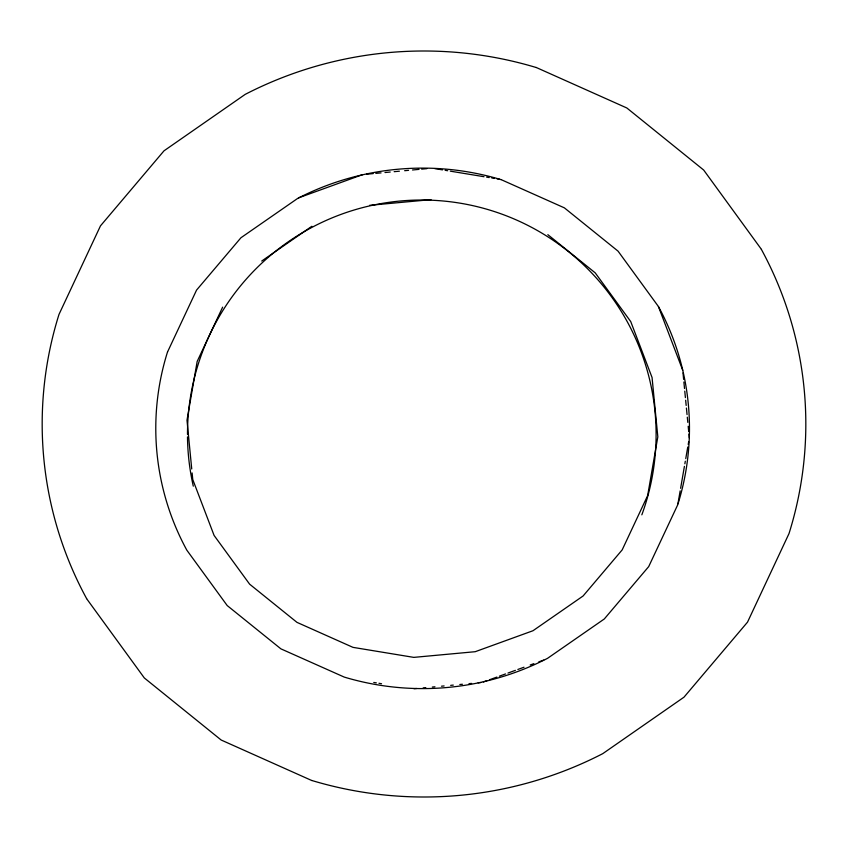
<?xml version="1.0" encoding="UTF-8"?>
<svg xmlns="http://www.w3.org/2000/svg" width="848" height="848" viewBox="0 0 848 848"><rect width="100%" height="100%" fill="white"/><g stroke="black" fill="none" stroke-linecap="round" stroke-linejoin="round"><path stroke-width="1.27" d="M677.934 503.765L680.17 490.875M680.615 488.289L684.41 466.368M684.866 463.792L685.311 461.217M685.756 458.63L687.76 447.023M688.216 444.447L688.661 441.872M167.575 351.878L196.556 290.101L240.949 237.747L297.722 198.379A272.844 272.844 0 0 1 501.02 179.617M222.642 307.146L197.171 361.428L186.995 420.195L191.733 468.976M261.725 261.036L311.852 226.278M298.613 197.849L362.721 174.582M483.328 681.993L487.028 680.647M489.497 679.757L496.896 677.075M499.355 676.174L505.525 673.937M507.984 673.047L515.383 670.355M517.852 669.464L524.022 667.228M530.18 664.991L533.88 663.645M538.809 661.853L543.748 660.062M366.654 174.222L373.205 173.607M375.823 173.374L381.059 172.886M384.992 172.526L390.228 172.038M394.161 171.678L399.397 171.19M404.634 170.702L408.566 170.342M412.488 169.982L419.039 169.377M421.657 169.134L426.904 168.646M369.601 205.322L431.017 199.64M413.994 688.735L416.612 688.491M423.163 687.887L425.781 687.643M432.332 687.039L434.95 686.795M441.501 686.191L444.119 685.947M450.67 685.343L453.288 685.099M459.828 684.495L462.446 684.262M468.997 683.647L471.615 683.414M478.166 682.799L480.784 682.566M434.738 168.593L442.518 169.876M445.115 170.3L447.702 170.734M450.299 171.158L484.028 176.713M486.625 177.137L489.211 177.571M491.808 177.995L494.405 178.419M497.002 178.854L499.589 179.278M373.767 682.449L376.364 682.873M378.961 683.297L381.547 683.732M536.201 67.469L626.842 107.982L703.67 170.035L761.43 249.386M501.03 179.585L564.376 207.855L618.054 251.146L658.419 306.52A254.548 254.548 0 0 1 677.711 504.836L648.699 566.602L604.306 618.966L547.543 658.334A272.844 272.844 0 0 1 344.235 677.086L280.889 648.847L227.2 605.557L186.836 550.182A254.548 254.548 0 0 1 167.544 351.867M311.799 780.531L221.158 740.018L144.33 677.965L86.57 598.614M547.84 234.652L595.211 272.855L630.732 321.583L652.059 377.498L657.825 436.826L647.649 495.592L622.188 549.875L583.095 595.985L532.968 630.742L475.219 651.699L413.803 657.38L352.991 647.363L296.98 622.368L249.619 584.166L214.088 535.438L192.761 479.523L192.114 472.93M658.43 306.552L682.746 370.29M683 372.897L683.636 379.406M683.891 382.013L684.516 388.522M684.771 391.129L685.407 397.638M685.661 400.235L686.17 405.45M686.414 408.047L687.05 414.566M687.304 417.163L687.813 422.378M688.194 426.279L688.693 431.484M688.947 434.091L689.329 438.003M187.482 434.335A234.313 234.313 0 0 1 462.669 203.615A234.313 234.313 0 0 1 641.841 514.831M193.291 486.169A234.313 234.313 0 0 1 187.493 436.921M536.19 67.511A389.942 389.942 0 0 0 245.22 94.361L164.003 150.827L100.477 225.865L59 314.407A365.297 365.297 0 0 0 86.613 598.593M311.81 780.489A389.942 389.942 0 0 0 602.78 753.639L683.997 697.173L747.523 622.135L789 533.593A365.297 365.297 0 0 0 761.387 249.407"/></g></svg>
